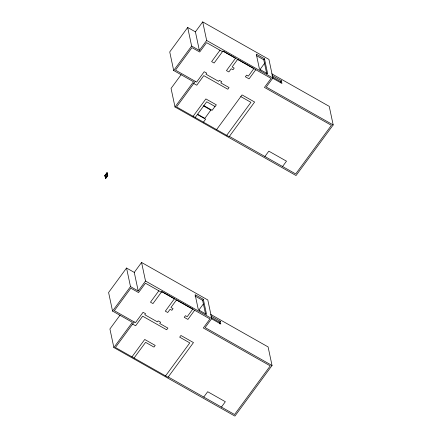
<?xml version="1.0" encoding="UTF-8"?>
<svg xmlns="http://www.w3.org/2000/svg" width="438" height="438" viewBox="0 0 438 438"><rect width="100%" height="100%" fill="white"/><g stroke="black" fill="none" stroke-linecap="round" stroke-linejoin="round"><path stroke-width="0.66" d="M187.688 27.474L191.636 46.05L199.361 50.425L195.414 31.848L187.688 27.474L169.736 51.93L173.683 70.507L193.525 81.747L175.003 106.987L296.044 175.539L333.187 124.939L329.239 106.363L271.779 73.819M195.414 31.848L202.712 21.9L268.937 59.409L272.885 77.986L266.249 87.025L333.187 124.939M173.683 70.507L191.636 46.05M104.813 175.589L106.927 172.709L107.19 172.862L107.797 175.715L105.689 178.594L104.813 175.589L105.323 176.881M105.082 175.737L107.19 172.862M105.657 175.463L106.784 173.93L106.516 173.782L106.954 175.841L105.832 177.374L105.394 175.309L105.985 177.007M181.124 74.695L171.055 88.41L175.003 106.987M105.421 178.441L107.534 175.567L106.927 172.709M199.361 50.425L206.659 40.477L202.712 21.9M195.315 81.364L176.552 106.932L229.145 136.727L254.615 102.027L242.05 94.915L216.586 129.61M219.986 50.233L211.631 61.621L214.116 63.028L222.926 51.027L235.573 58.188L226.462 70.606L228.86 71.963L231.215 68.755L232.989 69.762L234.193 68.114L232.107 66.937L237.692 59.333L253.936 68.531L248.357 76.135L246.578 75.128L245.373 76.776L249.058 78.862L255.787 69.697M193.087 116.333L205.871 98.922L216.345 104.852L215.107 106.538L206.72 101.786L195.195 117.493M197.593 114.225L204.869 118.348L210.881 110.004M203.451 122.169L205.619 119.213L197.363 114.532M214.976 106.461L212.14 110.327L203.884 105.651M266.687 73.513L263.764 59.754L264.486 58.769L256.274 54.115L259.477 69.188L267.689 73.836L264.486 58.769M264.809 62.984L260.511 68.837L260.796 70.162M126.549 268.034L130.497 286.611L138.216 290.985L134.269 272.409L126.549 268.034L108.597 292.491L112.544 311.068L132.386 322.308L113.864 347.548L234.905 416.1L272.042 365.495L268.094 346.918L210.64 314.38M226.703 135.342L250.936 102.328L240.812 96.601M134.269 272.409L141.573 262.461L207.798 299.964L211.746 318.541L205.11 327.586L272.042 365.495M280.884 82.804L280.649 81.709L281.371 80.723L272.003 75.418M112.544 311.068L130.497 286.611M119.979 315.25L109.911 328.971L113.864 347.548M138.216 290.985L145.52 281.037L141.573 262.461M134.176 321.925L115.408 347.493L168.006 377.282L193.47 342.587L180.91 335.47L179.673 337.156L189.791 342.888L165.569 375.897M158.846 290.794L150.486 302.182L152.971 303.589L161.781 291.582L174.434 298.749L165.323 311.161L167.716 312.518L170.07 309.316L171.849 310.318L173.054 308.675L170.968 307.492L176.547 299.888L192.797 309.091L187.212 316.696L185.438 315.688L184.228 317.331L187.913 319.422L194.642 310.252M264.902 156.503L268.822 151.159L286.49 161.168L282.565 166.511M131.947 356.893L144.726 339.477L155.205 345.412L153.968 347.099L145.575 342.346L134.033 358.076M205.548 314.073L202.624 300.315L203.347 299.329L195.134 294.675L198.337 309.743L206.55 314.396L203.347 299.329M203.276 304.076L199.372 309.392L199.651 310.723M219.854 323.906L219.509 322.269L220.232 321.284L210.864 315.973M203.758 397.063L207.683 391.72L225.346 401.723L221.425 407.066M256.723 55.768L263.764 59.754M272.452 77.066L280.649 81.709M206.659 40.477L272.885 77.986M272.584 78.15L281.952 83.455L281.371 80.723M222.893 51.065L271.1 78.369L264.459 87.408L331.396 125.323L295.705 173.952L229.392 136.393M222.471 51.64L206.583 42.639L199.701 52.012L191.981 47.638L175.474 70.124L196.602 82.092L204.207 71.733L206.692 73.141L205.937 74.17L218.589 81.331L219.345 80.307L221.737 81.665L220.834 82.897L229.047 87.545L227.809 89.232L203.796 75.632L196.766 85.213L193.749 83.499M203.626 106.001L210.902 110.124M194.998 295.995L202.624 300.315M211.308 317.627L219.509 322.269M145.52 281.037L211.746 318.541M211.444 318.711L220.812 324.016L220.232 321.284M161.753 291.626L209.955 318.924L203.32 327.969L270.257 365.878L234.565 414.512L168.247 376.954M161.332 292.201L145.438 283.2L138.561 292.573L130.836 288.199L114.334 310.684L135.462 322.653L143.067 312.294L145.553 313.701L144.797 314.725L157.445 321.892L158.2 320.862L160.598 322.22L159.695 323.458L167.902 328.106L166.67 329.792L142.657 316.192L135.627 325.768L132.605 324.06M106.784 173.93L107.113 175.479"/></g></svg>
